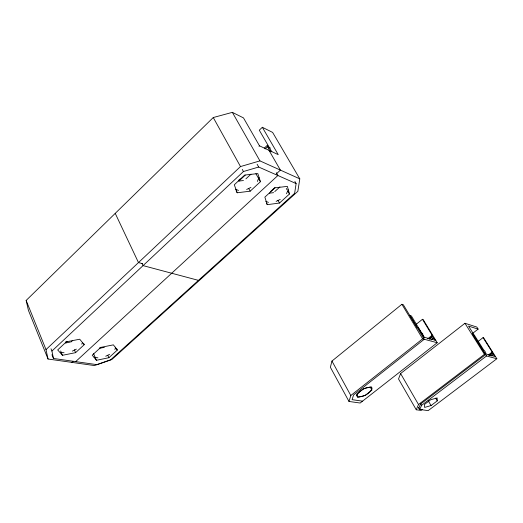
<?xml version="1.0" encoding="UTF-8"?>
<svg xmlns="http://www.w3.org/2000/svg" width="523" height="523" viewBox="0 0 523 523"><rect width="100%" height="100%" fill="white"/><g stroke="black" fill="none" stroke-linecap="round" stroke-linejoin="round"><path stroke-width="0.78" d="M115.727 347.148L114.877 349.554M294.894 181.461L296.116 183.56L294.626 193.366L110.601 359.85L96.827 364.636L53.451 358.458L51.94 354.725M262.33 127.285L272.62 132.411L299.79 178.846L297.849 191.32L111.844 359.517L94.441 365.564L48.038 359.026L28.425 310.368L26.15 300.444L213.26 117.538L232.349 112.353L243.489 117.904L259.493 145.832L278.229 154.651L262.33 127.285L259.284 130.181L271.823 151.86M435.796 340.395L423.99 337.185L418.263 327.66L416.864 327.261L403.331 304.732L401.899 304.281L331.955 361.06L330.366 367.257L348.991 401.455L360.157 403.024L437.221 342.742L423.127 319.501L422.453 319.291L416.073 324.384M259.016 177.402L257.362 181.468M348.991 401.455L350.802 395.506L422.636 338.832L437.221 342.742M288.193 189.888L286.486 193.739M472.328 333.602L478.127 329.111L476.832 327.058L464.954 323.273L400.598 373.553L398.539 378.992L416.249 409.757L421.054 410.444L422.329 409.476M416.249 409.757L418.505 404.521L484.429 354.333L485.54 354.633L420.531 404.096L418.675 408.365M419.786 409.444L421.584 405.318L486.521 355.973L496.85 358.745L428.134 410.647L419.786 409.444L418.557 407.325M81.738 344.167L82.405 342.859M259.016 146.277L259.493 145.832M48.038 359.026L46.011 349.599L240.502 166.562L259.931 160.881L299.79 178.846M264.422 148.022L267.39 145.237L269.012 148.035M265.168 148.918L267.547 146.688L270.358 148.022M53.451 358.458L51.927 351.044L243.443 171.524L258.695 167.027L296.116 183.56M66.571 341.258L65.467 342.29L65.748 342.957L70.344 342.062M240.044 178.997L238.566 180.383L238.933 181.056L243.47 180.533M65.748 342.957L67.467 341.349M238.933 181.056L245.254 175.146M71.115 341.918L72.71 340.427M245.915 178.866L250.988 174.139M84.21 344.696L79.731 339.218L66.375 341.807L57.687 349.926L62.44 355.3L75.606 352.652L84.21 344.696L83.602 343.265M250.171 191.189L260.421 181.716L257.832 173.59L244.686 175.061L234.297 184.776L237.2 192.778L250.171 191.189L248.686 188.502M71.821 362.374L73.017 361.269M276.216 173.982L280.413 170.112L268.979 150.297M75.652 361.622L277.89 175.506L276.288 172.708M100.481 347.272L99.298 348.357L104.378 347.337M270.378 191.673L275.039 187.404M274.765 191.601L279.929 186.881M117.315 350.07L113.386 344.853L100.769 347.39L92.251 355.189L96.435 360.301L108.882 357.719L117.315 350.07L116.662 348.586M279.498 203.048L289.481 194L287.362 186.358L274.98 187.868L264.86 197.132L267.266 204.663L279.498 203.048L277.929 200.276M427.69 338.799L432.148 335.289L422.453 319.291M428.997 338.786L432.181 336.276L432.148 335.289M429.278 339.25L432.469 336.74L435.129 340.212M431.024 339.832L433.574 337.832M431.155 339.872L433.704 337.865M477.924 341.571L483.062 337.623L483.605 337.786L496.85 358.745M488.286 355.006L492.176 352.051L483.062 337.623M489.057 355.418L492.306 352.953L492.176 352.051M489.973 355.346L492.574 353.378L494.98 356.483L486.279 354.117L484.945 351.266L483.448 349.612L474.243 334.955L473.119 334.615L486.521 355.973M491.587 355.817L493.535 354.339M491.692 355.849L493.647 354.372M431.05 405.567L437.287 400.847L437.136 397.918L430.658 399.755L424.369 404.534L424.611 407.417L431.05 405.567L428.285 400.827M250.955 187.404L246.64 189.457M280.243 199.407L276.124 201.388M76.358 349.148L72.318 351.123M109.601 354.339L105.724 356.241M269.338 193.19L273.614 192.654M97.932 357.843L94.147 357.183M64.074 352.764L60.72 352.26M362.531 401.174L352.116 399.67L353.568 394.976L424.245 339.264L409.986 315.526L411.398 315.951L421.185 332.229L422.885 334.092L422.767 334.851L424.199 337.243M268.462 202.388L265.717 201.296M238.521 190.444L235.546 189.254M198.465 280.367L143.067 265.619L142.014 263.402M142.413 263.631L138.477 262.579L115.23 213.364M478.127 329.111L468.536 326.084L473.812 334.478L472.681 334.138L485.54 354.633M492.306 352.953L492.574 353.378M464.954 323.273L484.429 354.333M432.181 336.276L432.469 336.74M401.899 304.281L422.636 338.832M435.692 398.14L437.287 400.847M420.387 403.259L421.584 405.318M400.598 373.553L418.505 404.521M267.547 146.688L270.345 151.533M286.297 188.457L287.094 189.842M287.892 191.228L289.481 194M232.349 112.353L259.931 160.881M257.113 164.229L258.695 167.027M255.891 173.656L260.421 181.716M370.408 387.373L371.552 389.419M266.488 203.27L267.266 204.663M242.267 169.406L243.443 171.524M213.26 117.538L240.502 166.562M331.955 361.06L350.802 395.506M236.089 190.745L237.2 192.778M107.921 355.49L108.882 357.719M93.584 353.626L96.435 360.301M74.41 349.789L75.606 352.652M60.668 350.985L62.44 355.3M51.012 348.789L51.927 351.044M26.15 300.444L46.011 349.599M356.784 395.113L357.183 396.702C362.844 397.637 370.238 393.669 372.101 388.171L371.67 387.497C366.035 386.366 359.719 390.4 356.784 395.113M363.648 388.746L356.823 394.12L357.64 397.428L365.172 395.408L371.938 390.106L371.232 386.745L363.648 388.746"/></g></svg>
